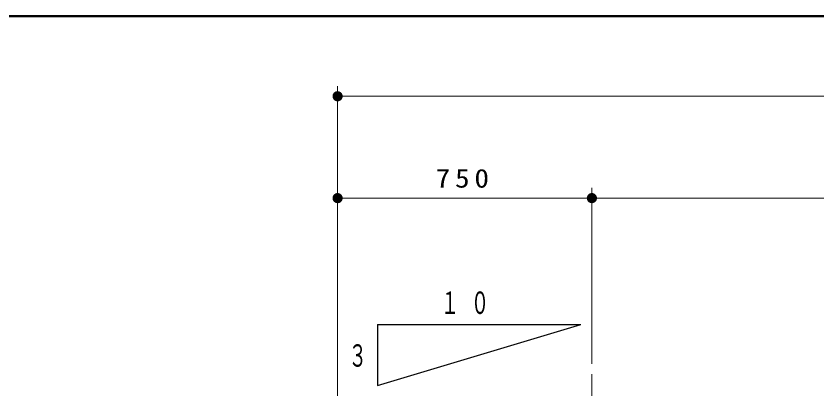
# Model space of a CAD drawing. Units: millimetres on the paper, with parts at other scales. Extents: x -385 to 7, y 0 to 267.
# Drawn here: x -190.4 to -111.7, y 230.4 to 267 of the extents above; entities that cross this region are included whole.
import ezdxf
from ezdxf.enums import TextEntityAlignment as Align

# ---------------------------------------------------------------- set-up
doc = ezdxf.new("R2010")
doc.units = ezdxf.units.MM
doc.linetypes.add('USER2', pattern=[6, 3, -1, 1, -1])
doc.layers.add('LY_1', color=190, linetype='Continuous', lineweight=25)
doc.styles.add('ＭＳ ゴシック', font='')
doc.styles.get('ＭＳ ゴシック').set_extended_font_data('MS Gothic')

# ---------------------------------------------------------------- blocks, each defined once
blk = doc.blocks.new('filled_dot')
at = {"color": 0, "linetype": 'Continuous', "lineweight": -2, "const_width": 1.25}
blk.add_lwpolyline([(-0.625, 0, 1), (0.625, 0, 1)], format="xyb", close=True, dxfattribs=at)

msp = doc.modelspace()

# ---------------------------------------------------------------- linework, layer by layer
at = {"layer": 'LY_1', "color": 7, "lineweight": 50}
msp.add_line((0, 267), (-385, 267), dxfattribs=at)
at = {"layer": 'LY_1', "color": 7, "lineweight": 13}
for p, q in [((-158.788, 216.368), (-158.788, 260.125)), ((-158.788, 259.125), (-8.788, 259.125)), ((-158.788, 228.541), (-158.788, 250.125)), ((-133.788, 232.841), (-133.788, 250.125)), ((-133.788, 232.841), (-133.788, 250.125)), ((-158.788, 249.125), (-133.788, 249.125)), ((-133.788, 249.125), (-33.788, 249.125))]:
    msp.add_line(p, q, dxfattribs=at)
at = {"layer": 'LY_1', "color": 7}
for p, q in [((-154.879, 230.727), (-134.879, 236.727)), ((-154.878, 236.726), (-154.878, 230.726)), ((-154.878, 236.726), (-134.878, 236.726))]:
    msp.add_line(p, q, dxfattribs=at)
at = {"layer": 'LY_1', "color": 7, "linetype": 'USER2', "lineweight": 13}
msp.add_line((-133.788, 231.841), (-133.788, 107.58), dxfattribs=at)

# ---------------------------------------------------------------- block references
at = {"layer": 'LY_1', "color": 7, "lineweight": 13, "xscale": 0.4, "yscale": 0.4}
for p in [(-158.788, 259.125), (-158.788, 249.125), (-133.788, 249.125)]:
    msp.add_blockref('filled_dot', p, dxfattribs=at)
at = {"layer": 'LY_1', "color": 7, "lineweight": 13, "xscale": 0.4, "yscale": 0.4, "rotation": 180}
msp.add_blockref('filled_dot', (-133.788, 249.125), dxfattribs=at)

# ---------------------------------------------------------------- texts
at = {"layer": 'LY_1', "color": 7, "style": 'ＭＳ ゴシック', "width": 0.6}
msp.add_text('３', height=2.199, dxfattribs=at).set_placement((-156.804, 233.672), align=Align.MIDDLE_CENTER)
at = {"layer": 'LY_1', "color": 7, "style": 'ＭＳ ゴシック'}
for s, insert, char_height, attachment_point in [('\\T1.33;\\W1.15;750', (-146.288, 250.125), 1.833, 8), ('\\T1.64;\\W0.6;１０', (-145.685, 238.84), 2.199, 5)]:
    msp.add_mtext(s, dxfattribs=dict(at, insert=insert, char_height=char_height, attachment_point=attachment_point))

doc.saveas('drawing.dxf')
